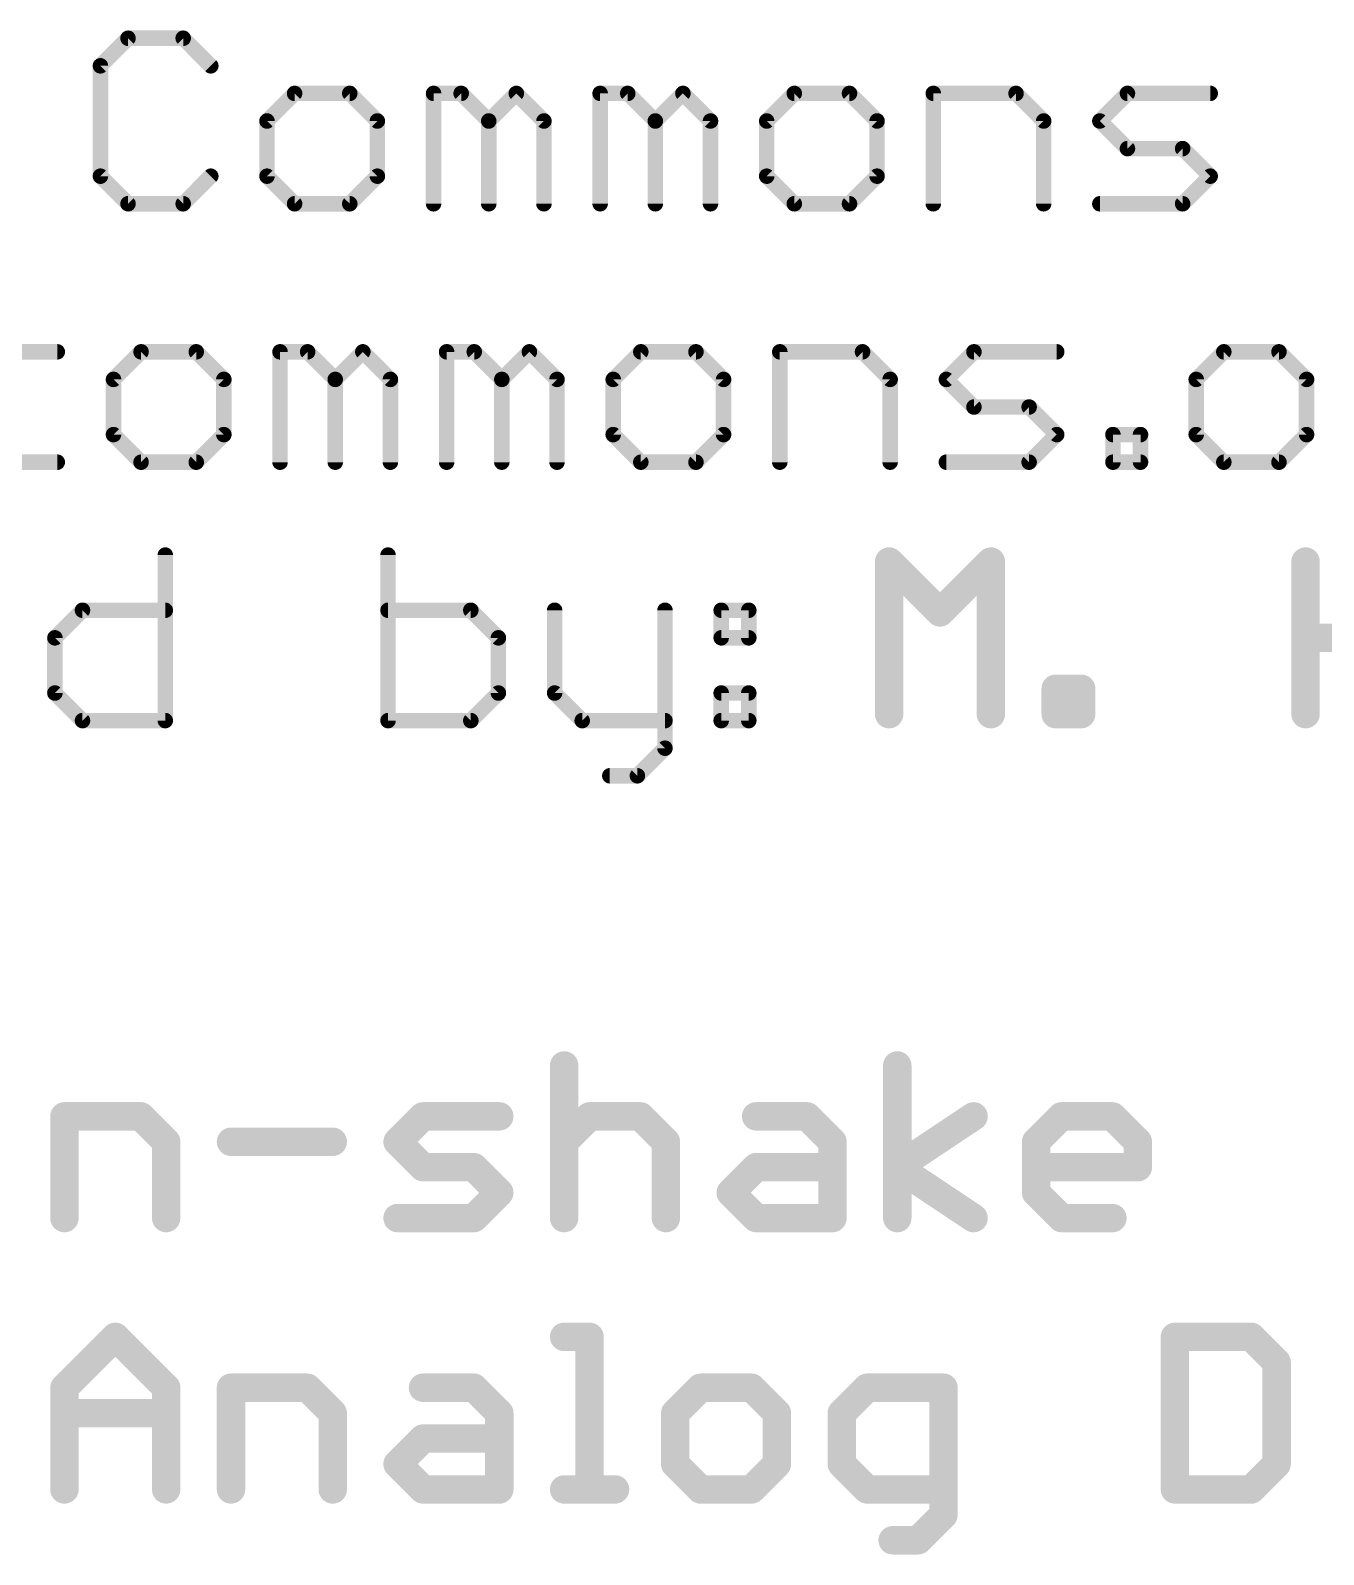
# Model space of a CAD drawing. Extents: x -98 to 45, y 0 to 29.
# Drawn here: x -55.29 to -42.58, y 13.47 to 28.45 of the extents above; entities that cross this region are included whole.
import ezdxf

# ---------------------------------------------------------------- set-up
doc = ezdxf.new("R2010")
doc.units = 0
doc.layers.add('27', color=253, linetype='CONTINUOUS')

msp = doc.modelspace()

# ---------------------------------------------------------------- linework, layer by layer
at = {"layer": '27'}
for points, const_width in [([(-54.3309, 28.3732), (-54.602, 28.102)], 0.1524), ([(-53.7885, 28.3732), (-54.3309, 28.3732)], 0.1524), ([(-53.5174, 28.102), (-53.7885, 28.3732)], 0.1524), ([(-54.602, 28.102), (-54.602, 27.0174)], 0.1524), ([(-52.6937, 27.8309), (-52.9649, 27.5597)], 0.1524), ([(-52.1514, 27.8309), (-52.6937, 27.8309)], 0.1524), ([(-51.8802, 27.5597), (-52.1514, 27.8309)], 0.1524), ([(-51.3277, 26.7462), (-51.3277, 27.8309)], 0.1524), ([(-51.3277, 27.8309), (-51.0565, 27.8309)], 0.1524), ([(-51.0565, 27.8309), (-50.7854, 27.5597)], 0.1524), ([(-50.7854, 27.5597), (-50.5142, 27.8309)], 0.1524), ([(-50.5142, 27.8309), (-50.243, 27.5597)], 0.1524), ([(-49.6906, 26.7462), (-49.6906, 27.8309)], 0.1524), ([(-49.6906, 27.8309), (-49.4194, 27.8309)], 0.1524), ([(-49.4194, 27.8309), (-49.1482, 27.5597)], 0.1524), ([(-49.1482, 27.5597), (-48.8771, 27.8309)], 0.1524), ([(-48.8771, 27.8309), (-48.6059, 27.5597)], 0.1524), ([(-47.7822, 27.8309), (-48.0534, 27.5597)], 0.1524), ([(-47.2399, 27.8309), (-47.7822, 27.8309)], 0.1524), ([(-46.9687, 27.5597), (-47.2399, 27.8309)], 0.1524), ([(-46.4162, 26.7462), (-46.4162, 27.8309)], 0.1524), ([(-46.4162, 27.8309), (-45.6027, 27.8309)], 0.1524), ([(-45.6027, 27.8309), (-45.3316, 27.5597)], 0.1524), ([(-44.7791, 27.5597), (-44.5079, 27.8309)], 0.1524), ([(-44.5079, 27.8309), (-43.6944, 27.8309)], 0.1524), ([(-52.9649, 27.5597), (-52.9649, 27.0174)], 0.1524), ([(-51.8802, 27.0174), (-51.8802, 27.5597)], 0.1524), ([(-50.7854, 27.5597), (-50.7854, 26.7462)], 0.1524), ([(-50.243, 27.5597), (-50.243, 26.7462)], 0.1524), ([(-49.1482, 27.5597), (-49.1482, 26.7462)], 0.1524), ([(-48.6059, 27.5597), (-48.6059, 26.7462)], 0.1524), ([(-48.0534, 27.5597), (-48.0534, 27.0174)], 0.1524), ([(-46.9687, 27.0174), (-46.9687, 27.5597)], 0.1524), ([(-45.3316, 27.5597), (-45.3316, 26.7462)], 0.1524), ([(-44.5079, 27.2885), (-44.7791, 27.5597)], 0.1524), ([(-43.9656, 27.2885), (-44.5079, 27.2885)], 0.1524), ([(-43.6944, 27.0174), (-43.9656, 27.2885)], 0.1524), ([(-54.602, 27.0174), (-54.3309, 26.7462)], 0.1524), ([(-53.7885, 26.7462), (-53.5174, 27.0174)], 0.1524), ([(-52.9649, 27.0174), (-52.6937, 26.7462)], 0.1524), ([(-52.1514, 26.7462), (-51.8802, 27.0174)], 0.1524), ([(-48.0534, 27.0174), (-47.7822, 26.7462)], 0.1524), ([(-47.2399, 26.7462), (-46.9687, 27.0174)], 0.1524), ([(-43.9656, 26.7462), (-43.6944, 27.0174)], 0.1524), ([(-54.3309, 26.7462), (-53.7885, 26.7462)], 0.1524), ([(-52.6937, 26.7462), (-52.1514, 26.7462)], 0.1524), ([(-47.7822, 26.7462), (-47.2399, 26.7462)], 0.1524), ([(-44.7791, 26.7462), (-43.9656, 26.7462)], 0.1524), ([(-55.0261, 25.2909), (-55.8396, 25.2909)], 0.1524), ([(-54.2025, 25.2909), (-54.4736, 25.0197)], 0.1524), ([(-53.6601, 25.2909), (-54.2025, 25.2909)], 0.1524), ([(-53.389, 25.0197), (-53.6601, 25.2909)], 0.1524), ([(-52.8365, 24.2062), (-52.8365, 25.2909)], 0.1524), ([(-52.8365, 25.2909), (-52.5653, 25.2909)], 0.1524), ([(-52.5653, 25.2909), (-52.2941, 25.0197)], 0.1524), ([(-52.2941, 25.0197), (-52.023, 25.2909)], 0.1524), ([(-52.023, 25.2909), (-51.7518, 25.0197)], 0.1524), ([(-51.1993, 24.2062), (-51.1993, 25.2909)], 0.1524), ([(-51.1993, 25.2909), (-50.9281, 25.2909)], 0.1524), ([(-50.9281, 25.2909), (-50.657, 25.0197)], 0.1524), ([(-50.657, 25.0197), (-50.3858, 25.2909)], 0.1524), ([(-50.3858, 25.2909), (-50.1146, 25.0197)], 0.1524), ([(-49.291, 25.2909), (-49.5621, 25.0197)], 0.1524), ([(-48.7487, 25.2909), (-49.291, 25.2909)], 0.1524), ([(-48.4775, 25.0197), (-48.7487, 25.2909)], 0.1524), ([(-47.925, 24.2062), (-47.925, 25.2909)], 0.1524), ([(-47.925, 25.2909), (-47.1115, 25.2909)], 0.1524), ([(-47.1115, 25.2909), (-46.8403, 25.0197)], 0.1524), ([(-46.2878, 25.0197), (-46.0167, 25.2909)], 0.1524), ([(-46.0167, 25.2909), (-45.2032, 25.2909)], 0.1524), ([(-43.5609, 25.2909), (-43.8321, 25.0197)], 0.1524), ([(-43.0186, 25.2909), (-43.5609, 25.2909)], 0.1524), ([(-42.7474, 25.0197), (-43.0186, 25.2909)], 0.1524), ([(-54.4736, 25.0197), (-54.4736, 24.4774)], 0.1524), ([(-53.389, 24.4774), (-53.389, 25.0197)], 0.1524), ([(-52.2941, 25.0197), (-52.2941, 24.2062)], 0.1524), ([(-51.7518, 25.0197), (-51.7518, 24.2062)], 0.1524), ([(-50.657, 25.0197), (-50.657, 24.2062)], 0.1524), ([(-50.1146, 25.0197), (-50.1146, 24.2062)], 0.1524), ([(-49.5621, 25.0197), (-49.5621, 24.4774)], 0.1524), ([(-48.4775, 24.4774), (-48.4775, 25.0197)], 0.1524), ([(-46.8403, 25.0197), (-46.8403, 24.2062)], 0.1524), ([(-46.0167, 24.7485), (-46.2878, 25.0197)], 0.1524), ([(-43.8321, 25.0197), (-43.8321, 24.4774)], 0.1524), ([(-42.7474, 24.4774), (-42.7474, 25.0197)], 0.1524), ([(-45.4743, 24.7485), (-46.0167, 24.7485)], 0.1524), ([(-45.2032, 24.4774), (-45.4743, 24.7485)], 0.1524), ([(-54.4736, 24.4774), (-54.2025, 24.2062)], 0.1524), ([(-53.6601, 24.2062), (-53.389, 24.4774)], 0.1524), ([(-49.5621, 24.4774), (-49.291, 24.2062)], 0.1524), ([(-48.7487, 24.2062), (-48.4775, 24.4774)], 0.1524), ([(-45.4743, 24.2062), (-45.2032, 24.4774)], 0.1524), ([(-44.6507, 24.2062), (-44.6507, 24.4774)], 0.1524), ([(-44.6507, 24.4774), (-44.3795, 24.4774)], 0.1524), ([(-44.3795, 24.4774), (-44.3795, 24.2062)], 0.1524), ([(-43.8321, 24.4774), (-43.5609, 24.2062)], 0.1524), ([(-43.0186, 24.2062), (-42.7474, 24.4774)], 0.1524), ([(-55.8396, 24.2062), (-55.0261, 24.2062)], 0.1524), ([(-54.2025, 24.2062), (-53.6601, 24.2062)], 0.1524), ([(-49.291, 24.2062), (-48.7487, 24.2062)], 0.1524), ([(-46.2878, 24.2062), (-45.4743, 24.2062)], 0.1524), ([(-44.3795, 24.2062), (-44.6507, 24.2062)], 0.1524), ([(-43.5609, 24.2062), (-43.0186, 24.2062)], 0.1524), ([(-53.9648, 23.2932), (-53.9648, 21.6662)], 0.1524), ([(-51.7751, 23.2932), (-51.7751, 21.6662)], 0.1524), ([(-46.8503, 21.7297), (-46.8503, 23.2296)], 0.2794), ([(-46.8503, 23.2296), (-46.3503, 22.7296)], 0.2794), ([(-46.3503, 22.7296), (-45.8504, 23.2296)], 0.2794), ([(-45.8504, 23.2296), (-45.8504, 21.7297)], 0.2794), ([(-42.7574, 21.7297), (-42.7574, 23.2296)], 0.2794), ([(-55.0494, 22.4797), (-54.7783, 22.7509)], 0.1524), ([(-54.7783, 22.7509), (-53.9648, 22.7509)], 0.1524), ([(-50.9616, 22.7509), (-51.7751, 22.7509)], 0.1524), ([(-50.6905, 22.4797), (-50.9616, 22.7509)], 0.1524), ([(-50.138, 22.7509), (-50.138, 21.9374)], 0.1524), ([(-49.0533, 22.7509), (-49.0533, 21.395)], 0.1524), ([(-48.5008, 22.7509), (-48.2296, 22.7509)], 0.1524), ([(-48.5008, 22.4797), (-48.5008, 22.7509)], 0.1524), ([(-48.2296, 22.7509), (-48.2296, 22.4797)], 0.1524), ([(-42.7574, 22.4796), (-41.7575, 22.4796)], 0.2794), ([(-55.0494, 21.9374), (-55.0494, 22.4797)], 0.1524), ([(-50.6905, 21.9374), (-50.6905, 22.4797)], 0.1524), ([(-48.2296, 22.4797), (-48.5008, 22.4797)], 0.1524), ([(-45.2131, 21.7297), (-45.2131, 21.9797)], 0.2794), ([(-45.2131, 21.9797), (-44.9632, 21.9797)], 0.2794), ([(-44.9632, 21.9797), (-44.9632, 21.7297)], 0.2794), ([(-54.7783, 21.6662), (-55.0494, 21.9374)], 0.1524), ([(-50.9616, 21.6662), (-50.6905, 21.9374)], 0.1524), ([(-50.138, 21.9374), (-49.8668, 21.6662)], 0.1524), ([(-48.5008, 21.9374), (-48.2296, 21.9374)], 0.1524), ([(-48.5008, 21.6662), (-48.5008, 21.9374)], 0.1524), ([(-48.2296, 21.9374), (-48.2296, 21.6662)], 0.1524), ([(-53.9648, 21.6662), (-54.7783, 21.6662)], 0.1524), ([(-51.7751, 21.6662), (-50.9616, 21.6662)], 0.1524), ([(-49.8668, 21.6662), (-49.0533, 21.6662)], 0.1524), ([(-48.2296, 21.6662), (-48.5008, 21.6662)], 0.1524), ([(-44.9632, 21.7297), (-45.2131, 21.7297)], 0.2794), ([(-49.0533, 21.395), (-49.3245, 21.1239)], 0.1524), ([(-49.3245, 21.1239), (-49.5956, 21.1239)], 0.1524), ([(-50.0444, 18.2766), (-50.0444, 16.7767)], 0.2794), ([(-46.7701, 16.7767), (-46.7701, 18.2766)], 0.2794), ([(-54.9558, 16.7767), (-54.9558, 17.7766)], 0.2794), ([(-54.9558, 17.7766), (-54.2059, 17.7766)], 0.2794), ([(-54.2059, 17.7766), (-53.9559, 17.5266)], 0.2794), ([(-51.6815, 17.5266), (-51.4315, 17.7766)], 0.2794), ([(-51.4315, 17.7766), (-50.6816, 17.7766)], 0.2794), ([(-50.0444, 17.5266), (-49.7944, 17.7766)], 0.2794), ([(-49.7944, 17.7766), (-49.2944, 17.7766)], 0.2794), ([(-49.2944, 17.7766), (-49.0444, 17.5266)], 0.2794), ([(-48.1572, 17.7766), (-47.6573, 17.7766)], 0.2794), ([(-47.6573, 17.7766), (-47.4073, 17.5266)], 0.2794), ([(-46.7701, 17.2767), (-46.0201, 17.7766)], 0.2794), ([(-45.4058, 17.5266), (-45.1558, 17.7766)], 0.2794), ([(-45.1558, 17.7766), (-44.6558, 17.7766)], 0.2794), ([(-44.6558, 17.7766), (-44.4058, 17.5266)], 0.2794), ([(-53.9559, 17.5266), (-53.9559, 16.7767)], 0.2794), ([(-53.3187, 17.5266), (-52.3188, 17.5266)], 0.2794), ([(-51.4315, 17.2767), (-51.6815, 17.5266)], 0.2794), ([(-49.0444, 17.5266), (-49.0444, 16.7767)], 0.2794), ([(-47.4073, 17.5266), (-47.4073, 16.7767)], 0.2794), ([(-45.4058, 17.0267), (-45.4058, 17.5266)], 0.2794), ([(-44.4058, 17.5266), (-44.4058, 17.2767)], 0.2794), ([(-50.9316, 17.2767), (-51.4315, 17.2767)], 0.2794), ([(-50.6816, 17.0267), (-50.9316, 17.2767)], 0.2794), ([(-48.4072, 17.0267), (-48.1572, 17.2767)], 0.2794), ([(-48.1572, 17.2767), (-47.4073, 17.2767)], 0.2794), ([(-46.0201, 16.7767), (-46.7701, 17.2767)], 0.2794), ([(-44.4058, 17.2767), (-45.4058, 17.2767)], 0.2794), ([(-50.9316, 16.7767), (-50.6816, 17.0267)], 0.2794), ([(-48.1572, 16.7767), (-48.4072, 17.0267)], 0.2794), ([(-45.1558, 16.7767), (-45.4058, 17.0267)], 0.2794), ([(-51.6815, 16.7767), (-50.9316, 16.7767)], 0.2794), ([(-47.4073, 16.7767), (-48.1572, 16.7767)], 0.2794), ([(-44.6558, 16.7767), (-45.1558, 16.7767)], 0.2794), ([(-54.9558, 15.1096), (-54.4559, 15.6096)], 0.2794), ([(-54.4559, 15.6096), (-53.9559, 15.1096)], 0.2794), ([(-50.0444, 15.6096), (-49.7944, 15.6096)], 0.2794), ([(-49.7944, 15.6096), (-49.7944, 14.1097)], 0.2794), ([(-44.0415, 15.6096), (-44.0415, 14.1097)], 0.2794), ([(-43.2915, 15.6096), (-44.0415, 15.6096)], 0.2794), ([(-43.0415, 15.3596), (-43.2915, 15.6096)], 0.2794), ([(-43.0415, 14.3597), (-43.0415, 15.3596)], 0.2794), ([(-54.9558, 14.1097), (-54.9558, 15.1096)], 0.2794), ([(-53.9559, 15.1096), (-53.9559, 14.1097)], 0.2794), ([(-53.3187, 14.1097), (-53.3187, 15.1096)], 0.2794), ([(-53.3187, 15.1096), (-52.5687, 15.1096)], 0.2794), ([(-52.5687, 15.1096), (-52.3188, 14.8596)], 0.2794), ([(-51.4315, 15.1096), (-50.9316, 15.1096)], 0.2794), ([(-50.9316, 15.1096), (-50.6816, 14.8596)], 0.2794), ([(-48.7029, 15.1096), (-48.9529, 14.8596)], 0.2794), ([(-48.203, 15.1096), (-48.7029, 15.1096)], 0.2794), ([(-47.953, 14.8596), (-48.203, 15.1096)], 0.2794), ([(-47.0658, 15.1096), (-47.3158, 14.8596)], 0.2794), ([(-46.3159, 15.1096), (-47.0658, 15.1096)], 0.2794), ([(-46.3159, 13.8597), (-46.3159, 15.1096)], 0.2794), ([(-54.9558, 14.8596), (-53.9559, 14.8596)], 0.2794), ([(-52.3188, 14.8596), (-52.3188, 14.1097)], 0.2794), ([(-50.6816, 14.8596), (-50.6816, 14.1097)], 0.2794), ([(-48.9529, 14.8596), (-48.9529, 14.3597)], 0.2794), ([(-47.953, 14.3597), (-47.953, 14.8596)], 0.2794), ([(-47.3158, 14.8596), (-47.3158, 14.3597)], 0.2794), ([(-51.6815, 14.3597), (-51.4315, 14.6097)], 0.2794), ([(-51.4315, 14.6097), (-50.6816, 14.6097)], 0.2794), ([(-51.4315, 14.1097), (-51.6815, 14.3597)], 0.2794), ([(-48.9529, 14.3597), (-48.7029, 14.1097)], 0.2794), ([(-48.203, 14.1097), (-47.953, 14.3597)], 0.2794), ([(-47.3158, 14.3597), (-47.0658, 14.1097)], 0.2794), ([(-43.2915, 14.1097), (-43.0415, 14.3597)], 0.2794), ([(-50.6816, 14.1097), (-51.4315, 14.1097)], 0.2794), ([(-50.0444, 14.1097), (-49.5444, 14.1097)], 0.2794), ([(-48.7029, 14.1097), (-48.203, 14.1097)], 0.2794), ([(-47.0658, 14.1097), (-46.3159, 14.1097)], 0.2794), ([(-44.0415, 14.1097), (-43.2915, 14.1097)], 0.2794), ([(-46.5658, 13.6097), (-46.3159, 13.8597)], 0.2794), ([(-46.8158, 13.6097), (-46.5658, 13.6097)], 0.2794)]:
    msp.add_lwpolyline(points, dxfattribs=dict(at, const_width=const_width))
for points, const_width in [([(-54.3309, 28.4113, 1), (-54.3309, 28.3351)], 0.0762), ([(-54.3039, 28.3462, 1), (-54.3578, 28.4001)], 0.0762), ([(-53.7616, 28.4001, 1), (-53.8155, 28.3462)], 0.0762), ([(-53.7885, 28.3351, 1), (-53.7885, 28.4113)], 0.0762), ([(-54.629, 28.129, 1), (-54.5751, 28.0751)], 0.0762), ([(-54.5639, 28.102, 1), (-54.6401, 28.102)], 0.0762), ([(-53.5443, 28.0751, 1), (-53.4904, 28.129)], 0.0762), ([(-52.6937, 27.869, 1), (-52.6937, 27.7928)], 0.0762), ([(-52.6668, 27.8039, 1), (-52.7206, 27.8578)], 0.0762), ([(-52.1244, 27.8578, 1), (-52.1783, 27.8039)], 0.0762), ([(-52.1514, 27.7928, 1), (-52.1514, 27.869)], 0.0762), ([(-51.2896, 27.8309, 1), (-51.3658, 27.8309)], 0.0762), ([(-51.3277, 27.869, 1), (-51.3277, 27.7928)], 0.0762), ([(-51.0296, 27.8578, 1), (-51.0835, 27.8039)], 0.0762), ([(-51.0565, 27.7928, 1), (-51.0565, 27.869)], 0.0762), ([(-50.4873, 27.8578, 1), (-50.5412, 27.8039)], 0.0762), ([(-50.4873, 27.8039, 1), (-50.5412, 27.8578)], 0.0762), ([(-49.6525, 27.8309, 1), (-49.7287, 27.8309)], 0.0762), ([(-49.6906, 27.869, 1), (-49.6906, 27.7928)], 0.0762), ([(-49.3924, 27.8578, 1), (-49.4463, 27.8039)], 0.0762), ([(-49.4194, 27.7928, 1), (-49.4194, 27.869)], 0.0762), ([(-48.8501, 27.8578, 1), (-48.904, 27.8039)], 0.0762), ([(-48.8501, 27.8039, 1), (-48.904, 27.8578)], 0.0762), ([(-47.7822, 27.869, 1), (-47.7822, 27.7928)], 0.0762), ([(-47.7553, 27.8039, 1), (-47.8092, 27.8578)], 0.0762), ([(-47.213, 27.8578, 1), (-47.2668, 27.8039)], 0.0762), ([(-47.2399, 27.7928, 1), (-47.2399, 27.869)], 0.0762), ([(-46.3781, 27.8309, 1), (-46.4543, 27.8309)], 0.0762), ([(-46.4162, 27.869, 1), (-46.4162, 27.7928)], 0.0762), ([(-45.5758, 27.8578, 1), (-45.6297, 27.8039)], 0.0762), ([(-45.6027, 27.7928, 1), (-45.6027, 27.869)], 0.0762), ([(-44.5079, 27.869, 1), (-44.5079, 27.7928)], 0.0762), ([(-44.481, 27.8039, 1), (-44.5349, 27.8578)], 0.0762), ([(-43.6944, 27.7928, 1), (-43.6944, 27.869)], 0.0762), ([(-52.9268, 27.5597, 1), (-53.003, 27.5597)], 0.0762), ([(-52.9918, 27.5866, 1), (-52.9379, 27.5328)], 0.0762), ([(-51.8421, 27.5597, 1), (-51.9183, 27.5597)], 0.0762), ([(-51.9071, 27.5328, 1), (-51.8533, 27.5866)], 0.0762), ([(-50.7473, 27.5597, 1), (-50.8235, 27.5597)], 0.0762), ([(-50.8123, 27.5866, 1), (-50.7584, 27.5328)], 0.0762), ([(-50.8123, 27.5328, 1), (-50.7584, 27.5866)], 0.0762), ([(-50.2049, 27.5597, 1), (-50.2811, 27.5597)], 0.0762), ([(-50.27, 27.5328, 1), (-50.2161, 27.5866)], 0.0762), ([(-49.1101, 27.5597, 1), (-49.1863, 27.5597)], 0.0762), ([(-49.1752, 27.5866, 1), (-49.1213, 27.5328)], 0.0762), ([(-49.1752, 27.5328, 1), (-49.1213, 27.5866)], 0.0762), ([(-48.5678, 27.5597, 1), (-48.644, 27.5597)], 0.0762), ([(-48.6328, 27.5328, 1), (-48.5789, 27.5866)], 0.0762), ([(-48.0153, 27.5597, 1), (-48.0915, 27.5597)], 0.0762), ([(-48.0803, 27.5866, 1), (-48.0265, 27.5328)], 0.0762), ([(-46.9306, 27.5597, 1), (-47.0068, 27.5597)], 0.0762), ([(-46.9957, 27.5328, 1), (-46.9418, 27.5866)], 0.0762), ([(-45.2935, 27.5597, 1), (-45.3697, 27.5597)], 0.0762), ([(-45.3585, 27.5328, 1), (-45.3046, 27.5866)], 0.0762), ([(-44.7521, 27.5866, 1), (-44.806, 27.5328)], 0.0762), ([(-44.806, 27.5866, 1), (-44.7521, 27.5328)], 0.0762), ([(-44.5079, 27.3266, 1), (-44.5079, 27.2504)], 0.0762), ([(-44.5349, 27.2616, 1), (-44.481, 27.3155)], 0.0762), ([(-43.9386, 27.3155, 1), (-43.9925, 27.2616)], 0.0762), ([(-43.9656, 27.2504, 1), (-43.9656, 27.3266)], 0.0762), ([(-54.5751, 27.0443, 1), (-54.629, 26.9904)], 0.0762), ([(-54.6401, 27.0174, 1), (-54.5639, 27.0174)], 0.0762), ([(-53.4904, 26.9904, 1), (-53.5443, 27.0443)], 0.0762), ([(-52.9379, 27.0443, 1), (-52.9918, 26.9904)], 0.0762), ([(-53.003, 27.0174, 1), (-52.9268, 27.0174)], 0.0762), ([(-51.9183, 27.0174, 1), (-51.8421, 27.0174)], 0.0762), ([(-51.8533, 26.9904, 1), (-51.9071, 27.0443)], 0.0762), ([(-48.0265, 27.0443, 1), (-48.0803, 26.9904)], 0.0762), ([(-48.0915, 27.0174, 1), (-48.0153, 27.0174)], 0.0762), ([(-47.0068, 27.0174, 1), (-46.9306, 27.0174)], 0.0762), ([(-46.9418, 26.9904, 1), (-46.9957, 27.0443)], 0.0762), ([(-43.6675, 26.9904, 1), (-43.7214, 27.0443)], 0.0762), ([(-43.7214, 26.9904, 1), (-43.6675, 27.0443)], 0.0762), ([(-54.3309, 26.7843, 1), (-54.3309, 26.7081)], 0.0762), ([(-53.7885, 26.7081, 1), (-53.7885, 26.7843)], 0.0762), ([(-52.6937, 26.7843, 1), (-52.6937, 26.7081)], 0.0762), ([(-52.1514, 26.7081, 1), (-52.1514, 26.7843)], 0.0762), ([(-47.7822, 26.7843, 1), (-47.7822, 26.7081)], 0.0762), ([(-47.2399, 26.7081, 1), (-47.2399, 26.7843)], 0.0762), ([(-44.7791, 26.7843, 1), (-44.7791, 26.7081)], 0.0762), ([(-43.9656, 26.7081, 1), (-43.9656, 26.7843)], 0.0762), ([(-54.3578, 26.7193, 1), (-54.3039, 26.7731)], 0.0762), ([(-53.8155, 26.7731, 1), (-53.7616, 26.7193)], 0.0762), ([(-52.7206, 26.7193, 1), (-52.6668, 26.7731)], 0.0762), ([(-52.1783, 26.7731, 1), (-52.1244, 26.7193)], 0.0762), ([(-51.3658, 26.7462, 1), (-51.2896, 26.7462)], 0.0762), ([(-50.8235, 26.7462, 1), (-50.7473, 26.7462)], 0.0762), ([(-50.2811, 26.7462, 1), (-50.2049, 26.7462)], 0.0762), ([(-49.7287, 26.7462, 1), (-49.6525, 26.7462)], 0.0762), ([(-49.1863, 26.7462, 1), (-49.1101, 26.7462)], 0.0762), ([(-48.644, 26.7462, 1), (-48.5678, 26.7462)], 0.0762), ([(-47.8092, 26.7193, 1), (-47.7553, 26.7731)], 0.0762), ([(-47.2668, 26.7731, 1), (-47.213, 26.7193)], 0.0762), ([(-46.4543, 26.7462, 1), (-46.3781, 26.7462)], 0.0762), ([(-45.3697, 26.7462, 1), (-45.2935, 26.7462)], 0.0762), ([(-43.9925, 26.7731, 1), (-43.9386, 26.7193)], 0.0762), ([(-55.0261, 25.2528, 1), (-55.0261, 25.329)], 0.0762), ([(-54.2025, 25.329, 1), (-54.2025, 25.2528)], 0.0762), ([(-54.1755, 25.2639, 1), (-54.2294, 25.3178)], 0.0762), ([(-53.6332, 25.3178, 1), (-53.6871, 25.2639)], 0.0762), ([(-53.6601, 25.2528, 1), (-53.6601, 25.329)], 0.0762), ([(-52.7984, 25.2909, 1), (-52.8746, 25.2909)], 0.0762), ([(-52.8365, 25.329, 1), (-52.8365, 25.2528)], 0.0762), ([(-52.5384, 25.3178, 1), (-52.5922, 25.2639)], 0.0762), ([(-52.5653, 25.2528, 1), (-52.5653, 25.329)], 0.0762), ([(-51.996, 25.3178, 1), (-52.0499, 25.2639)], 0.0762), ([(-51.996, 25.2639, 1), (-52.0499, 25.3178)], 0.0762), ([(-51.1612, 25.2909, 1), (-51.2374, 25.2909)], 0.0762), ([(-51.1993, 25.329, 1), (-51.1993, 25.2528)], 0.0762), ([(-50.9012, 25.3178, 1), (-50.9551, 25.2639)], 0.0762), ([(-50.9281, 25.2528, 1), (-50.9281, 25.329)], 0.0762), ([(-50.3589, 25.3178, 1), (-50.4127, 25.2639)], 0.0762), ([(-50.3589, 25.2639, 1), (-50.4127, 25.3178)], 0.0762), ([(-49.291, 25.329, 1), (-49.291, 25.2528)], 0.0762), ([(-49.264, 25.2639, 1), (-49.3179, 25.3178)], 0.0762), ([(-48.7217, 25.3178, 1), (-48.7756, 25.2639)], 0.0762), ([(-48.7487, 25.2528, 1), (-48.7487, 25.329)], 0.0762), ([(-47.8869, 25.2909, 1), (-47.9631, 25.2909)], 0.0762), ([(-47.925, 25.329, 1), (-47.925, 25.2528)], 0.0762), ([(-47.0846, 25.3178, 1), (-47.1384, 25.2639)], 0.0762), ([(-47.1115, 25.2528, 1), (-47.1115, 25.329)], 0.0762), ([(-46.0167, 25.329, 1), (-46.0167, 25.2528)], 0.0762), ([(-45.9897, 25.2639, 1), (-46.0436, 25.3178)], 0.0762), ([(-45.2032, 25.2528, 1), (-45.2032, 25.329)], 0.0762), ([(-43.5609, 25.329, 1), (-43.5609, 25.2528)], 0.0762), ([(-43.534, 25.2639, 1), (-43.5879, 25.3178)], 0.0762), ([(-42.9917, 25.3178, 1), (-43.0455, 25.2639)], 0.0762), ([(-43.0186, 25.2528, 1), (-43.0186, 25.329)], 0.0762), ([(-54.4355, 25.0197, 1), (-54.5117, 25.0197)], 0.0762), ([(-54.5006, 25.0466, 1), (-54.4467, 24.9928)], 0.0762), ([(-53.3509, 25.0197, 1), (-53.4271, 25.0197)], 0.0762), ([(-53.4159, 24.9928, 1), (-53.362, 25.0466)], 0.0762), ([(-52.256, 25.0197, 1), (-52.3322, 25.0197)], 0.0762), ([(-52.3211, 25.0466, 1), (-52.2672, 24.9928)], 0.0762), ([(-52.3211, 24.9928, 1), (-52.2672, 25.0466)], 0.0762), ([(-51.7137, 25.0197, 1), (-51.7899, 25.0197)], 0.0762), ([(-51.7787, 24.9928, 1), (-51.7249, 25.0466)], 0.0762), ([(-50.6189, 25.0197, 1), (-50.6951, 25.0197)], 0.0762), ([(-50.6839, 25.0466, 1), (-50.63, 24.9928)], 0.0762), ([(-50.6839, 24.9928, 1), (-50.63, 25.0466)], 0.0762), ([(-50.0765, 25.0197, 1), (-50.1527, 25.0197)], 0.0762), ([(-50.1416, 24.9928, 1), (-50.0877, 25.0466)], 0.0762), ([(-49.524, 25.0197, 1), (-49.6002, 25.0197)], 0.0762), ([(-49.5891, 25.0466, 1), (-49.5352, 24.9928)], 0.0762), ([(-48.4394, 25.0197, 1), (-48.5156, 25.0197)], 0.0762), ([(-48.5044, 24.9928, 1), (-48.4505, 25.0466)], 0.0762), ([(-46.8022, 25.0197, 1), (-46.8784, 25.0197)], 0.0762), ([(-46.8673, 24.9928, 1), (-46.8134, 25.0466)], 0.0762), ([(-46.2609, 25.0466, 1), (-46.3148, 24.9928)], 0.0762), ([(-46.3148, 25.0466, 1), (-46.2609, 24.9928)], 0.0762), ([(-43.794, 25.0197, 1), (-43.8702, 25.0197)], 0.0762), ([(-43.859, 25.0466, 1), (-43.8052, 24.9928)], 0.0762), ([(-42.7093, 25.0197, 1), (-42.7855, 25.0197)], 0.0762), ([(-42.7744, 24.9928, 1), (-42.7205, 25.0466)], 0.0762), ([(-46.0167, 24.7866, 1), (-46.0167, 24.7104)], 0.0762), ([(-46.0436, 24.7216, 1), (-45.9897, 24.7755)], 0.0762), ([(-45.4474, 24.7755, 1), (-45.5013, 24.7216)], 0.0762), ([(-45.4743, 24.7104, 1), (-45.4743, 24.7866)], 0.0762), ([(-54.4467, 24.5043, 1), (-54.5006, 24.4504)], 0.0762), ([(-54.5117, 24.4774, 1), (-54.4355, 24.4774)], 0.0762), ([(-53.4271, 24.4774, 1), (-53.3509, 24.4774)], 0.0762), ([(-53.362, 24.4504, 1), (-53.4159, 24.5043)], 0.0762), ([(-49.5352, 24.5043, 1), (-49.5891, 24.4504)], 0.0762), ([(-49.6002, 24.4774, 1), (-49.524, 24.4774)], 0.0762), ([(-48.5156, 24.4774, 1), (-48.4394, 24.4774)], 0.0762), ([(-48.4505, 24.4504, 1), (-48.5044, 24.5043)], 0.0762), ([(-45.1762, 24.4504, 1), (-45.2301, 24.5043)], 0.0762), ([(-45.2301, 24.4504, 1), (-45.1762, 24.5043)], 0.0762), ([(-44.6126, 24.4774, 1), (-44.6888, 24.4774)], 0.0762), ([(-44.6507, 24.5155, 1), (-44.6507, 24.4393)], 0.0762), ([(-44.3414, 24.4774, 1), (-44.4176, 24.4774)], 0.0762), ([(-44.3795, 24.4393, 1), (-44.3795, 24.5155)], 0.0762), ([(-43.8052, 24.5043, 1), (-43.859, 24.4504)], 0.0762), ([(-43.8702, 24.4774, 1), (-43.794, 24.4774)], 0.0762), ([(-42.7855, 24.4774, 1), (-42.7093, 24.4774)], 0.0762), ([(-42.7205, 24.4504, 1), (-42.7744, 24.5043)], 0.0762), ([(-55.0261, 24.1681, 1), (-55.0261, 24.2443)], 0.0762), ([(-54.2025, 24.2443, 1), (-54.2025, 24.1681)], 0.0762), ([(-54.2294, 24.1793, 1), (-54.1755, 24.2331)], 0.0762), ([(-53.6871, 24.2331, 1), (-53.6332, 24.1793)], 0.0762), ([(-53.6601, 24.1681, 1), (-53.6601, 24.2443)], 0.0762), ([(-49.291, 24.2443, 1), (-49.291, 24.1681)], 0.0762), ([(-49.3179, 24.1793, 1), (-49.264, 24.2331)], 0.0762), ([(-48.7756, 24.2331, 1), (-48.7217, 24.1793)], 0.0762), ([(-48.7487, 24.1681, 1), (-48.7487, 24.2443)], 0.0762), ([(-46.2878, 24.2443, 1), (-46.2878, 24.1681)], 0.0762), ([(-45.5013, 24.2331, 1), (-45.4474, 24.1793)], 0.0762), ([(-45.4743, 24.1681, 1), (-45.4743, 24.2443)], 0.0762), ([(-44.6507, 24.2443, 1), (-44.6507, 24.1681)], 0.0762), ([(-44.3795, 24.1681, 1), (-44.3795, 24.2443)], 0.0762), ([(-43.5609, 24.2443, 1), (-43.5609, 24.1681)], 0.0762), ([(-43.5879, 24.1793, 1), (-43.534, 24.2331)], 0.0762), ([(-43.0455, 24.2331, 1), (-42.9917, 24.1793)], 0.0762), ([(-43.0186, 24.1681, 1), (-43.0186, 24.2443)], 0.0762), ([(-52.8746, 24.2062, 1), (-52.7984, 24.2062)], 0.0762), ([(-52.3322, 24.2062, 1), (-52.256, 24.2062)], 0.0762), ([(-51.7899, 24.2062, 1), (-51.7137, 24.2062)], 0.0762), ([(-51.2374, 24.2062, 1), (-51.1612, 24.2062)], 0.0762), ([(-50.6951, 24.2062, 1), (-50.6189, 24.2062)], 0.0762), ([(-50.1527, 24.2062, 1), (-50.0765, 24.2062)], 0.0762), ([(-47.9631, 24.2062, 1), (-47.8869, 24.2062)], 0.0762), ([(-46.8784, 24.2062, 1), (-46.8022, 24.2062)], 0.0762), ([(-44.6888, 24.2062, 1), (-44.6126, 24.2062)], 0.0762), ([(-44.4176, 24.2062, 1), (-44.3414, 24.2062)], 0.0762), ([(-53.9267, 23.2932, 1), (-54.0029, 23.2932)], 0.0762), ([(-51.737, 23.2932, 1), (-51.8132, 23.2932)], 0.0762), ([(-46.7805, 23.2296, 1), (-46.9202, 23.2296)], 0.1397), ([(-46.8009, 23.279, 1), (-46.8997, 23.1802)], 0.1397), ([(-45.7805, 23.2296, 1), (-45.9202, 23.2296)], 0.1397), ([(-45.801, 23.1802, 1), (-45.8998, 23.279)], 0.1397), ([(-42.6876, 23.2296, 1), (-42.8273, 23.2296)], 0.1397), ([(-54.7783, 22.789, 1), (-54.7783, 22.7128)], 0.0762), ([(-54.7513, 22.7239, 1), (-54.8052, 22.7778)], 0.0762), ([(-53.9648, 22.7128, 1), (-53.9648, 22.789)], 0.0762), ([(-51.7751, 22.789, 1), (-51.7751, 22.7128)], 0.0762), ([(-50.9347, 22.7778, 1), (-50.9886, 22.7239)], 0.0762), ([(-50.9616, 22.7128, 1), (-50.9616, 22.789)], 0.0762), ([(-50.0999, 22.7509, 1), (-50.1761, 22.7509)], 0.0762), ([(-49.0152, 22.7509, 1), (-49.0914, 22.7509)], 0.0762), ([(-48.5008, 22.789, 1), (-48.5008, 22.7128)], 0.0762), ([(-48.4627, 22.7509, 1), (-48.5389, 22.7509)], 0.0762), ([(-48.1915, 22.7509, 1), (-48.2677, 22.7509)], 0.0762), ([(-48.2296, 22.7128, 1), (-48.2296, 22.789)], 0.0762), ([(-46.3997, 22.779, 1), (-46.3009, 22.6802)], 0.1397), ([(-46.3997, 22.6802, 1), (-46.3009, 22.779)], 0.1397), ([(-42.7574, 22.5495, 1), (-42.7574, 22.4098)], 0.1397), ([(-55.0113, 22.4797, 1), (-55.0875, 22.4797)], 0.0762), ([(-55.0764, 22.5066, 1), (-55.0225, 22.4528)], 0.0762), ([(-50.6524, 22.4797, 1), (-50.7286, 22.4797)], 0.0762), ([(-50.7174, 22.4528, 1), (-50.6635, 22.5066)], 0.0762), ([(-48.5008, 22.5178, 1), (-48.5008, 22.4416)], 0.0762), ([(-48.5389, 22.4797, 1), (-48.4627, 22.4797)], 0.0762), ([(-48.2677, 22.4797, 1), (-48.1915, 22.4797)], 0.0762), ([(-48.2296, 22.4416, 1), (-48.2296, 22.5178)], 0.0762), ([(-45.1433, 21.9797, 1), (-45.283, 21.9797)], 0.1397), ([(-45.2131, 22.0495, 1), (-45.2131, 21.9098)], 0.1397), ([(-44.8933, 21.9797, 1), (-45.033, 21.9797)], 0.1397), ([(-44.9632, 21.9098, 1), (-44.9632, 22.0495)], 0.1397), ([(-55.0225, 21.9643, 1), (-55.0764, 21.9104)], 0.0762), ([(-55.0875, 21.9374, 1), (-55.0113, 21.9374)], 0.0762), ([(-50.7286, 21.9374, 1), (-50.6524, 21.9374)], 0.0762), ([(-50.6635, 21.9104, 1), (-50.7174, 21.9643)], 0.0762), ([(-50.111, 21.9643, 1), (-50.1649, 21.9104)], 0.0762), ([(-50.1761, 21.9374, 1), (-50.0999, 21.9374)], 0.0762), ([(-48.5008, 21.9755, 1), (-48.5008, 21.8993)], 0.0762), ([(-48.4627, 21.9374, 1), (-48.5389, 21.9374)], 0.0762), ([(-48.1915, 21.9374, 1), (-48.2677, 21.9374)], 0.0762), ([(-48.2296, 21.8993, 1), (-48.2296, 21.9755)], 0.0762), ([(-54.7783, 21.7043, 1), (-54.7783, 21.6281)], 0.0762), ([(-54.8052, 21.6393, 1), (-54.7513, 21.6931)], 0.0762), ([(-53.9648, 21.6281, 1), (-53.9648, 21.7043)], 0.0762), ([(-51.7751, 21.7043, 1), (-51.7751, 21.6281)], 0.0762), ([(-50.9886, 21.6931, 1), (-50.9347, 21.6393)], 0.0762), ([(-50.9616, 21.6281, 1), (-50.9616, 21.7043)], 0.0762), ([(-49.8668, 21.7043, 1), (-49.8668, 21.6281)], 0.0762), ([(-49.8937, 21.6393, 1), (-49.8399, 21.6931)], 0.0762), ([(-49.0533, 21.6281, 1), (-49.0533, 21.7043)], 0.0762), ([(-48.5008, 21.7043, 1), (-48.5008, 21.6281)], 0.0762), ([(-48.2296, 21.6281, 1), (-48.2296, 21.7043)], 0.0762), ([(-46.9202, 21.7297, 1), (-46.7805, 21.7297)], 0.1397), ([(-45.9202, 21.7297, 1), (-45.7805, 21.7297)], 0.1397), ([(-45.283, 21.7297, 1), (-45.1433, 21.7297)], 0.1397), ([(-45.2131, 21.7995, 1), (-45.2131, 21.6599)], 0.1397), ([(-45.033, 21.7297, 1), (-44.8933, 21.7297)], 0.1397), ([(-44.9632, 21.6599, 1), (-44.9632, 21.7995)], 0.1397), ([(-42.8273, 21.7297, 1), (-42.6876, 21.7297)], 0.1397), ([(-54.0029, 21.6662, 1), (-53.9267, 21.6662)], 0.0762), ([(-51.8132, 21.6662, 1), (-51.737, 21.6662)], 0.0762), ([(-48.5389, 21.6662, 1), (-48.4627, 21.6662)], 0.0762), ([(-48.2677, 21.6662, 1), (-48.1915, 21.6662)], 0.0762), ([(-49.0914, 21.395, 1), (-49.0152, 21.395)], 0.0762), ([(-49.0264, 21.3681, 1), (-49.0802, 21.422)], 0.0762), ([(-49.5956, 21.162, 1), (-49.5956, 21.0858)], 0.0762), ([(-49.3514, 21.1508, 1), (-49.2975, 21.0969)], 0.0762), ([(-49.3245, 21.0858, 1), (-49.3245, 21.162)], 0.0762), ([(-49.9745, 18.2766, 1), (-50.1142, 18.2766)], 0.1397), ([(-46.7002, 18.2766, 1), (-46.8399, 18.2766)], 0.1397), ([(-54.886, 17.7766, 1), (-55.0257, 17.7766)], 0.1397), ([(-54.9558, 17.8465, 1), (-54.9558, 17.7068)], 0.1397), ([(-54.1565, 17.826, 1), (-54.2553, 17.7272)], 0.1397), ([(-54.2059, 17.7068, 1), (-54.2059, 17.8465)], 0.1397), ([(-51.4315, 17.8465, 1), (-51.4315, 17.7068)], 0.1397), ([(-51.3821, 17.7272, 1), (-51.4809, 17.826)], 0.1397), ([(-50.6816, 17.7068, 1), (-50.6816, 17.8465)], 0.1397), ([(-49.7944, 17.8465, 1), (-49.7944, 17.7068)], 0.1397), ([(-49.745, 17.7272, 1), (-49.8438, 17.826)], 0.1397), ([(-49.245, 17.826, 1), (-49.3438, 17.7272)], 0.1397), ([(-49.2944, 17.7068, 1), (-49.2944, 17.8465)], 0.1397), ([(-48.1572, 17.8465, 1), (-48.1572, 17.7068)], 0.1397), ([(-47.6079, 17.826, 1), (-47.7067, 17.7272)], 0.1397), ([(-47.6573, 17.7068, 1), (-47.6573, 17.8465)], 0.1397), ([(-45.9814, 17.7185, 1), (-46.0589, 17.8347)], 0.1397), ([(-45.1558, 17.8465, 1), (-45.1558, 17.7068)], 0.1397), ([(-45.1064, 17.7272, 1), (-45.2052, 17.826)], 0.1397), ([(-44.6064, 17.826, 1), (-44.7052, 17.7272)], 0.1397), ([(-44.6558, 17.7068, 1), (-44.6558, 17.8465)], 0.1397), ([(-53.8861, 17.5266, 1), (-54.0258, 17.5266)], 0.1397), ([(-54.0053, 17.4772, 1), (-53.9065, 17.576)], 0.1397), ([(-53.3187, 17.5965, 1), (-53.3187, 17.4568)], 0.1397), ([(-52.3188, 17.4568, 1), (-52.3188, 17.5965)], 0.1397), ([(-51.6321, 17.576, 1), (-51.7309, 17.4772)], 0.1397), ([(-51.7309, 17.576, 1), (-51.6321, 17.4772)], 0.1397), ([(-50.0938, 17.576, 1), (-49.995, 17.4772)], 0.1397), ([(-48.9746, 17.5266, 1), (-49.1143, 17.5266)], 0.1397), ([(-49.0938, 17.4772, 1), (-48.9951, 17.576)], 0.1397), ([(-47.3374, 17.5266, 1), (-47.4771, 17.5266)], 0.1397), ([(-47.4567, 17.4772, 1), (-47.3579, 17.576)], 0.1397), ([(-45.3359, 17.5266, 1), (-45.4756, 17.5266)], 0.1397), ([(-45.4551, 17.576, 1), (-45.3564, 17.4772)], 0.1397), ([(-44.336, 17.5266, 1), (-44.4757, 17.5266)], 0.1397), ([(-44.4552, 17.4772, 1), (-44.3564, 17.576)], 0.1397), ([(-51.4315, 17.3465, 1), (-51.4315, 17.2068)], 0.1397), ([(-51.4809, 17.2273, 1), (-51.3821, 17.3261)], 0.1397), ([(-50.8822, 17.3261, 1), (-50.981, 17.2273)], 0.1397), ([(-50.9316, 17.2068, 1), (-50.9316, 17.3465)], 0.1397), ([(-48.1572, 17.3465, 1), (-48.1572, 17.2068)], 0.1397), ([(-48.1078, 17.2273, 1), (-48.2066, 17.3261)], 0.1397), ([(-47.4073, 17.2068, 1), (-47.4073, 17.3465)], 0.1397), ([(-46.7313, 17.3348, 1), (-46.8088, 17.2185)], 0.1397), ([(-46.8088, 17.3348, 1), (-46.7313, 17.2185)], 0.1397), ([(-45.4058, 17.3465, 1), (-45.4058, 17.2068)], 0.1397), ([(-44.4058, 17.2068, 1), (-44.4058, 17.3465)], 0.1397), ([(-44.4757, 17.2767, 1), (-44.336, 17.2767)], 0.1397), ([(-50.6322, 16.9773, 1), (-50.731, 17.0761)], 0.1397), ([(-50.731, 16.9773, 1), (-50.6322, 17.0761)], 0.1397), ([(-48.3578, 17.0761, 1), (-48.4566, 16.9773)], 0.1397), ([(-48.4566, 17.0761, 1), (-48.3578, 16.9773)], 0.1397), ([(-45.4756, 17.0267, 1), (-45.3359, 17.0267)], 0.1397), ([(-45.3564, 17.0761, 1), (-45.4551, 16.9773)], 0.1397), ([(-55.0257, 16.7767, 1), (-54.886, 16.7767)], 0.1397), ([(-54.0258, 16.7767, 1), (-53.8861, 16.7767)], 0.1397), ([(-51.6815, 16.8466, 1), (-51.6815, 16.7069)], 0.1397), ([(-50.981, 16.8261, 1), (-50.8822, 16.7273)], 0.1397), ([(-50.9316, 16.7069, 1), (-50.9316, 16.8466)], 0.1397), ([(-50.1142, 16.7767, 1), (-49.9745, 16.7767)], 0.1397), ([(-49.1143, 16.7767, 1), (-48.9746, 16.7767)], 0.1397), ([(-48.1572, 16.8466, 1), (-48.1572, 16.7069)], 0.1397), ([(-48.2066, 16.7273, 1), (-48.1078, 16.8261)], 0.1397), ([(-47.4771, 16.7767, 1), (-47.3374, 16.7767)], 0.1397), ([(-47.4073, 16.7069, 1), (-47.4073, 16.8466)], 0.1397), ([(-46.8399, 16.7767, 1), (-46.7002, 16.7767)], 0.1397), ([(-46.0589, 16.7186, 1), (-45.9814, 16.8348)], 0.1397), ([(-45.1558, 16.8466, 1), (-45.1558, 16.7069)], 0.1397), ([(-45.2052, 16.7273, 1), (-45.1064, 16.8261)], 0.1397), ([(-44.6558, 16.7069, 1), (-44.6558, 16.8466)], 0.1397), ([(-54.4065, 15.659, 1), (-54.5053, 15.5602)], 0.1397), ([(-54.4065, 15.5602, 1), (-54.5053, 15.659)], 0.1397), ([(-50.0444, 15.6794, 1), (-50.0444, 15.5397)], 0.1397), ([(-49.7245, 15.6096, 1), (-49.8642, 15.6096)], 0.1397), ([(-49.7944, 15.5397, 1), (-49.7944, 15.6794)], 0.1397), ([(-43.9716, 15.6096, 1), (-44.1113, 15.6096)], 0.1397), ([(-44.0415, 15.6794, 1), (-44.0415, 15.5397)], 0.1397), ([(-43.2421, 15.659, 1), (-43.3409, 15.5602)], 0.1397), ([(-43.2915, 15.5397, 1), (-43.2915, 15.6794)], 0.1397), ([(-42.9717, 15.3596, 1), (-43.1114, 15.3596)], 0.1397), ([(-43.0909, 15.3102, 1), (-42.9921, 15.409)], 0.1397), ([(-54.886, 15.1096, 1), (-55.0257, 15.1096)], 0.1397), ([(-55.0052, 15.159, 1), (-54.9064, 15.0602)], 0.1397), ([(-53.8861, 15.1096, 1), (-54.0258, 15.1096)], 0.1397), ([(-54.0053, 15.0602, 1), (-53.9065, 15.159)], 0.1397), ([(-53.3187, 15.1795, 1), (-53.3187, 15.0398)], 0.1397), ([(-53.2488, 15.1096, 1), (-53.3885, 15.1096)], 0.1397), ([(-52.5193, 15.159, 1), (-52.6181, 15.0602)], 0.1397), ([(-52.5687, 15.0398, 1), (-52.5687, 15.1795)], 0.1397), ([(-51.4315, 15.1795, 1), (-51.4315, 15.0398)], 0.1397), ([(-50.8822, 15.159, 1), (-50.981, 15.0602)], 0.1397), ([(-50.9316, 15.0398, 1), (-50.9316, 15.1795)], 0.1397), ([(-48.7029, 15.1795, 1), (-48.7029, 15.0398)], 0.1397), ([(-48.6536, 15.0602, 1), (-48.7523, 15.159)], 0.1397), ([(-48.1536, 15.159, 1), (-48.2524, 15.0602)], 0.1397), ([(-48.203, 15.0398, 1), (-48.203, 15.1795)], 0.1397), ([(-47.0658, 15.1795, 1), (-47.0658, 15.0398)], 0.1397), ([(-47.0164, 15.0602, 1), (-47.1152, 15.159)], 0.1397), ([(-46.246, 15.1096, 1), (-46.3857, 15.1096)], 0.1397), ([(-46.3159, 15.0398, 1), (-46.3159, 15.1795)], 0.1397), ([(-54.9558, 14.9295, 1), (-54.9558, 14.7898)], 0.1397), ([(-53.9559, 14.7898, 1), (-53.9559, 14.9295)], 0.1397), ([(-52.2489, 14.8596, 1), (-52.3886, 14.8596)], 0.1397), ([(-50.6118, 14.8596, 1), (-50.7515, 14.8596)], 0.1397), ([(-48.8831, 14.8596, 1), (-49.0228, 14.8596)], 0.1397), ([(-47.8832, 14.8596, 1), (-48.0229, 14.8596)], 0.1397), ([(-47.2459, 14.8596, 1), (-47.3856, 14.8596)], 0.1397), ([(-52.3681, 14.8102, 1), (-52.2694, 14.909)], 0.1397), ([(-50.731, 14.8102, 1), (-50.6322, 14.909)], 0.1397), ([(-49.0023, 14.909, 1), (-48.9035, 14.8102)], 0.1397), ([(-48.0024, 14.8102, 1), (-47.9036, 14.909)], 0.1397), ([(-47.3652, 14.909, 1), (-47.2664, 14.8102)], 0.1397), ([(-51.4315, 14.6795, 1), (-51.4315, 14.5398)], 0.1397), ([(-51.3821, 14.5603, 1), (-51.4809, 14.6591)], 0.1397), ([(-50.6816, 14.5398, 1), (-50.6816, 14.6795)], 0.1397), ([(-51.6321, 14.4091, 1), (-51.7309, 14.3103)], 0.1397), ([(-51.7309, 14.4091, 1), (-51.6321, 14.3103)], 0.1397), ([(-49.0228, 14.3597, 1), (-48.8831, 14.3597)], 0.1397), ([(-48.9035, 14.4091, 1), (-49.0023, 14.3103)], 0.1397), ([(-48.0229, 14.3597, 1), (-47.8832, 14.3597)], 0.1397), ([(-47.9036, 14.3103, 1), (-48.0024, 14.4091)], 0.1397), ([(-47.2664, 14.4091, 1), (-47.3652, 14.3103)], 0.1397), ([(-47.3856, 14.3597, 1), (-47.2459, 14.3597)], 0.1397), ([(-43.1114, 14.3597, 1), (-42.9717, 14.3597)], 0.1397), ([(-42.9921, 14.3103, 1), (-43.0909, 14.4091)], 0.1397), ([(-51.4315, 14.1796, 1), (-51.4315, 14.0398)], 0.1397), ([(-50.6816, 14.0398, 1), (-50.6816, 14.1796)], 0.1397), ([(-50.0444, 14.1796, 1), (-50.0444, 14.0398)], 0.1397), ([(-49.5444, 14.0398, 1), (-49.5444, 14.1796)], 0.1397), ([(-48.7029, 14.1796, 1), (-48.7029, 14.0398)], 0.1397), ([(-48.203, 14.0398, 1), (-48.203, 14.1796)], 0.1397), ([(-47.0658, 14.1796, 1), (-47.0658, 14.0398)], 0.1397), ([(-46.3159, 14.0398, 1), (-46.3159, 14.1796)], 0.1397), ([(-44.0415, 14.1796, 1), (-44.0415, 14.0398)], 0.1397), ([(-43.2915, 14.0398, 1), (-43.2915, 14.1796)], 0.1397), ([(-55.0257, 14.1097, 1), (-54.886, 14.1097)], 0.1397), ([(-54.0258, 14.1097, 1), (-53.8861, 14.1097)], 0.1397), ([(-53.3885, 14.1097, 1), (-53.2488, 14.1097)], 0.1397), ([(-52.3886, 14.1097, 1), (-52.2489, 14.1097)], 0.1397), ([(-51.4809, 14.0603, 1), (-51.3821, 14.1591)], 0.1397), ([(-50.7515, 14.1097, 1), (-50.6118, 14.1097)], 0.1397), ([(-49.8642, 14.1097, 1), (-49.7245, 14.1097)], 0.1397), ([(-48.7523, 14.0603, 1), (-48.6536, 14.1591)], 0.1397), ([(-48.2524, 14.1591, 1), (-48.1536, 14.0603)], 0.1397), ([(-47.1152, 14.0603, 1), (-47.0164, 14.1591)], 0.1397), ([(-44.1113, 14.1097, 1), (-43.9716, 14.1097)], 0.1397), ([(-43.3409, 14.1591, 1), (-43.2421, 14.0603)], 0.1397), ([(-46.2665, 13.8103, 1), (-46.3652, 13.9091)], 0.1397), ([(-46.3857, 13.8597, 1), (-46.246, 13.8597)], 0.1397), ([(-46.8158, 13.6796, 1), (-46.8158, 13.5399)], 0.1397), ([(-46.6152, 13.6591, 1), (-46.5164, 13.5603)], 0.1397), ([(-46.5658, 13.5399, 1), (-46.5658, 13.6796)], 0.1397)]:
    msp.add_lwpolyline(points, format="xyb", dxfattribs=dict(at, const_width=const_width))

doc.saveas('drawing.dxf')
